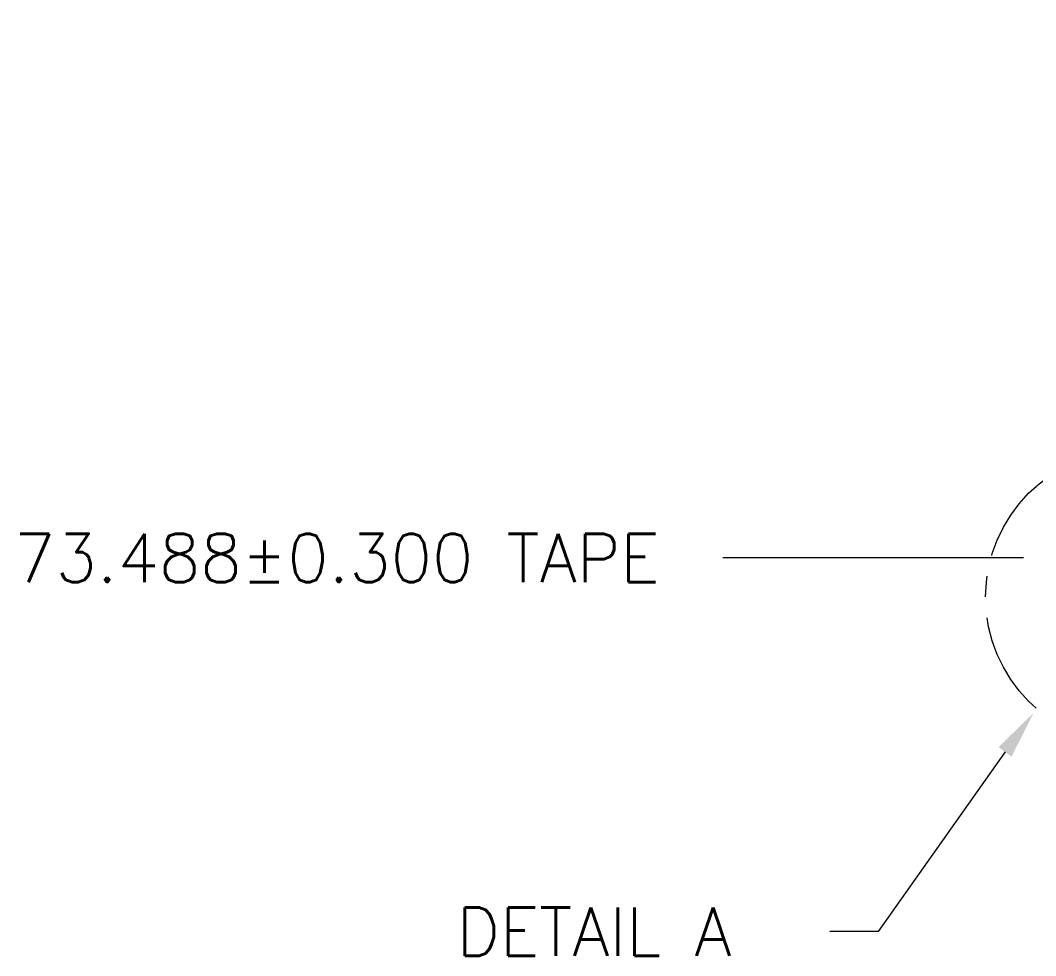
# Model space of a CAD drawing. Header units: millimetres. Extents: x -229 to -105, y -151 to 3.
# Drawn here: x -229.05 to -204.87, y -92.88 to -70.61 of the extents above; entities that cross this region are included whole.
import ezdxf

# ---------------------------------------------------------------- set-up
doc = ezdxf.new("R2010")
doc.units = ezdxf.units.MM
doc.linetypes.add('CENTER', pattern=[2, 1.25, -0.25, 0.25, -0.25])
doc.layers.add('1D', color=4, linetype='Continuous')
doc.layers.add('DIM', color=4, linetype='Continuous', lineweight=18)
doc.styles.add('SIMPLEX', font='SIMPLEX')

msp = doc.modelspace()

# ---------------------------------------------------------------- linework, layer by layer
at = {"layer": '1D', "color": 2, "linetype": 'CENTER', "lineweight": 9, "ltscale": 2}
msp.add_circle((-202.5578, -84.3497), 3.5, dxfattribs=at)
at = {"layer": 'DIM', "lineweight": 9}
for p, q in [((-205.159, -83.4123, -0.0526), (-212.3211, -83.4123, -0.0526)), ((-205.5948, -88.0322, -0.0526), (-208.6152, -92.3088, -0.0526)), ((-208.6152, -92.3088, -0.0526), (-209.7652, -92.3088, -0.0526))]:
    msp.add_line(p, q, dxfattribs=at)
msp.add_solid([(-205.7496, -87.9191, -0.0526), (-204.9165, -87.1035, -0.0526), (-205.4401, -88.1452, -0.0526)], dxfattribs=at)

# ---------------------------------------------------------------- texts
at = {"layer": 'DIM', "lineweight": 9, "style": 'SIMPLEX'}
msp.add_text('DETAIL A', height=1.15, dxfattribs=at).set_placement((-218.6628, -92.8838, -0.0526))
at = {"layer": 'DIM', "lineweight": 9, "insert": (-221.5122, -83.4123, -0.0526), "char_height": 1.15, "attachment_point": 5, "style": 'SIMPLEX'}
msp.add_mtext('73.488±0.300 TAPE', dxfattribs=at)

doc.saveas('drawing.dxf')
